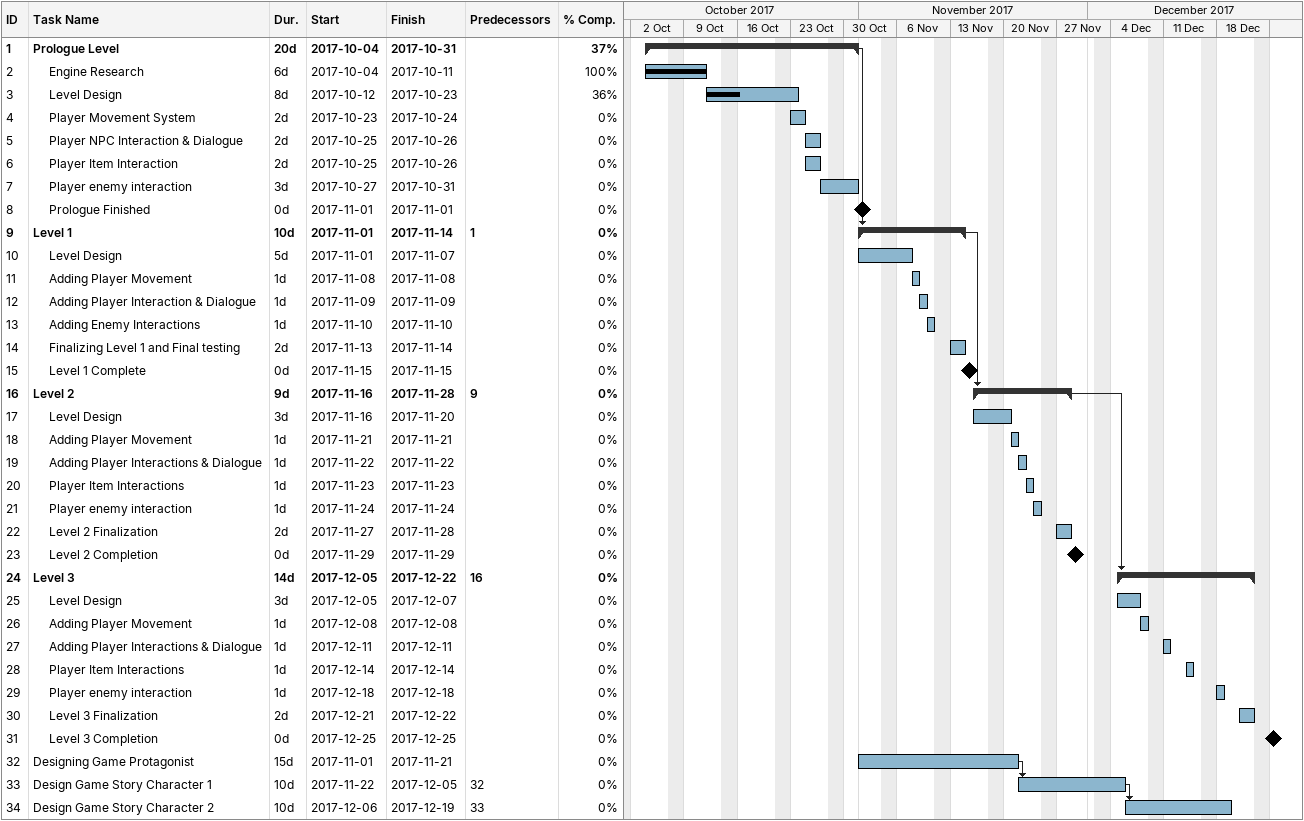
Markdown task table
| ID | Level | Task | Duration | Start | Finish | Predecessors | % complete |
|---|---|---|---|---|---|---|---|
| 1 | 1 | **Prologue Level** | 20d | 2017-10-04 | 2017-10-31 |  | 37 |
| 2 | 2 | Engine Research | 6d | 2017-10-04 | 2017-10-11 |  | 100 |
| 3 | 2 | Level Design | 8d | 2017-10-12 | 2017-10-23 |  | 36 |
| 4 | 2 | Player Movement System | 2d | 2017-10-23 | 2017-10-24 |  | 0 |
| 5 | 2 | Player NPC Interaction & Dialogue | 2d | 2017-10-25 | 2017-10-26 |  | 0 |
| 6 | 2 | Player Item Interaction | 2d | 2017-10-25 | 2017-10-26 |  | 0 |
| 7 | 2 | Player enemy interaction | 3d | 2017-10-27 | 2017-10-31 |  | 0 |
| 8 | 2 | Prologue Finished | 0d | 2017-11-01 | 2017-11-01 |  | 0 |
| 9 | 1 | **Level 1** | 10d | 2017-11-01 | 2017-11-14 | 1 | 0 |
| 10 | 2 | Level Design | 5d | 2017-11-01 | 2017-11-07 |  | 0 |
| 11 | 2 | Adding Player Movement | 1d | 2017-11-08 | 2017-11-08 |  | 0 |
| 12 | 2 | Adding Player Interaction & Dialogue | 1d | 2017-11-09 | 2017-11-09 |  | 0 |
| 13 | 2 | Adding Enemy Interactions | 1d | 2017-11-10 | 2017-11-10 |  | 0 |
| 14 | 2 | Finalizing Level 1 and Final testing | 2d | 2017-11-13 | 2017-11-14 |  | 0 |
| 15 | 2 | Level 1 Complete | 0d | 2017-11-15 | 2017-11-15 |  | 0 |
| 16 | 1 | **Level 2** | 9d | 2017-11-16 | 2017-11-28 | 9 | 0 |
| 17 | 2 | Level Design | 3d | 2017-11-16 | 2017-11-20 |  | 0 |
| 18 | 2 | Adding Player Movement | 1d | 2017-11-21 | 2017-11-21 |  | 0 |
| 19 | 2 | Adding Player Interactions & Dialogue | 1d | 2017-11-22 | 2017-11-22 |  | 0 |
| 20 | 2 | Player Item Interactions | 1d | 2017-11-23 | 2017-11-23 |  | 0 |
| 21 | 2 | Player enemy interaction | 1d | 2017-11-24 | 2017-11-24 |  | 0 |
| 22 | 2 | Level 2 Finalization | 2d | 2017-11-27 | 2017-11-28 |  | 0 |
| 23 | 2 | Level 2 Completion | 0d | 2017-11-29 | 2017-11-29 |  | 0 |
| 24 | 1 | **Level 3** | 14d | 2017-12-05 | 2017-12-22 | 16 | 0 |
| 25 | 2 | Level Design | 3d | 2017-12-05 | 2017-12-07 |  | 0 |
| 26 | 2 | Adding Player Movement | 1d | 2017-12-08 | 2017-12-08 |  | 0 |
| 27 | 2 | Adding Player Interactions & Dialogue | 1d | 2017-12-11 | 2017-12-11 |  | 0 |
| 28 | 2 | Player Item Interactions | 1d | 2017-12-14 | 2017-12-14 |  | 0 |
| 29 | 2 | Player enemy interaction | 1d | 2017-12-18 | 2017-12-18 |  | 0 |
| 30 | 2 | Level 3 Finalization | 2d | 2017-12-21 | 2017-12-22 |  | 0 |
| 31 | 2 | Level 3 Completion | 0d | 2017-12-25 | 2017-12-25 |  | 0 |
| 32 | 1 | Designing Game Protagonist | 15d | 2017-11-01 | 2017-11-21 |  | 0 |
| 33 | 1 | Design Game Story Character 1 | 10d | 2017-11-22 | 2017-12-05 | 32 | 0 |
| 34 | 1 | Design Game Story Character 2 | 10d | 2017-12-06 | 2017-12-19 | 33 | 0 |
